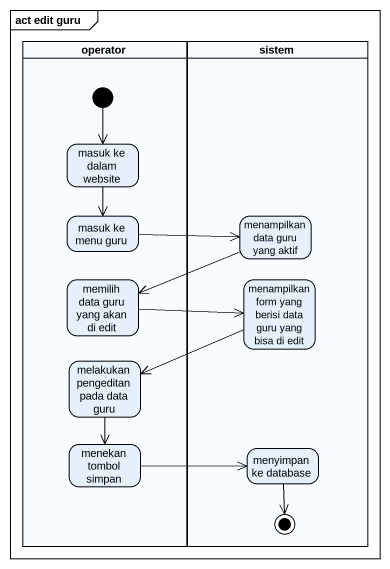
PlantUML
@startuml
mainframe act edit guru
hide empty description
state operator <<partition>> {
  state "masuk ke dalam website" as masuk_ke_dalam_website
  state "masuk ke menu guru" as masuk_ke_menu_guru
  state "memilih data guru yang akan di edit" as memilih_data_guru_yang_akan
  state "melakukan pengeditan pada data guru" as melakukan_pengeditan_pada
  state "menekan tombol simpan" as menekan_tombol_simpan
  [*] --> masuk_ke_dalam_website
}
state sistem <<partition>> {
  state "menampilkan data guru yang aktif" as menampilkan_data_guru_yang
  state "menampilkan form yang berisi data guru yang bisa di edit" as menampilkan_form_yang
  state "menyimpan ke database" as menyimpan_ke_database
  menyimpan_ke_database --> [*]
}
masuk_ke_dalam_website --> masuk_ke_menu_guru
masuk_ke_menu_guru -right-> menampilkan_data_guru_yang
menampilkan_data_guru_yang -left-> memilih_data_guru_yang_akan
memilih_data_guru_yang_akan -right-> menampilkan_form_yang
menampilkan_form_yang -left-> melakukan_pengeditan_pada
melakukan_pengeditan_pada --> menekan_tombol_simpan
menekan_tombol_simpan -right-> menyimpan_ke_database
@enduml
